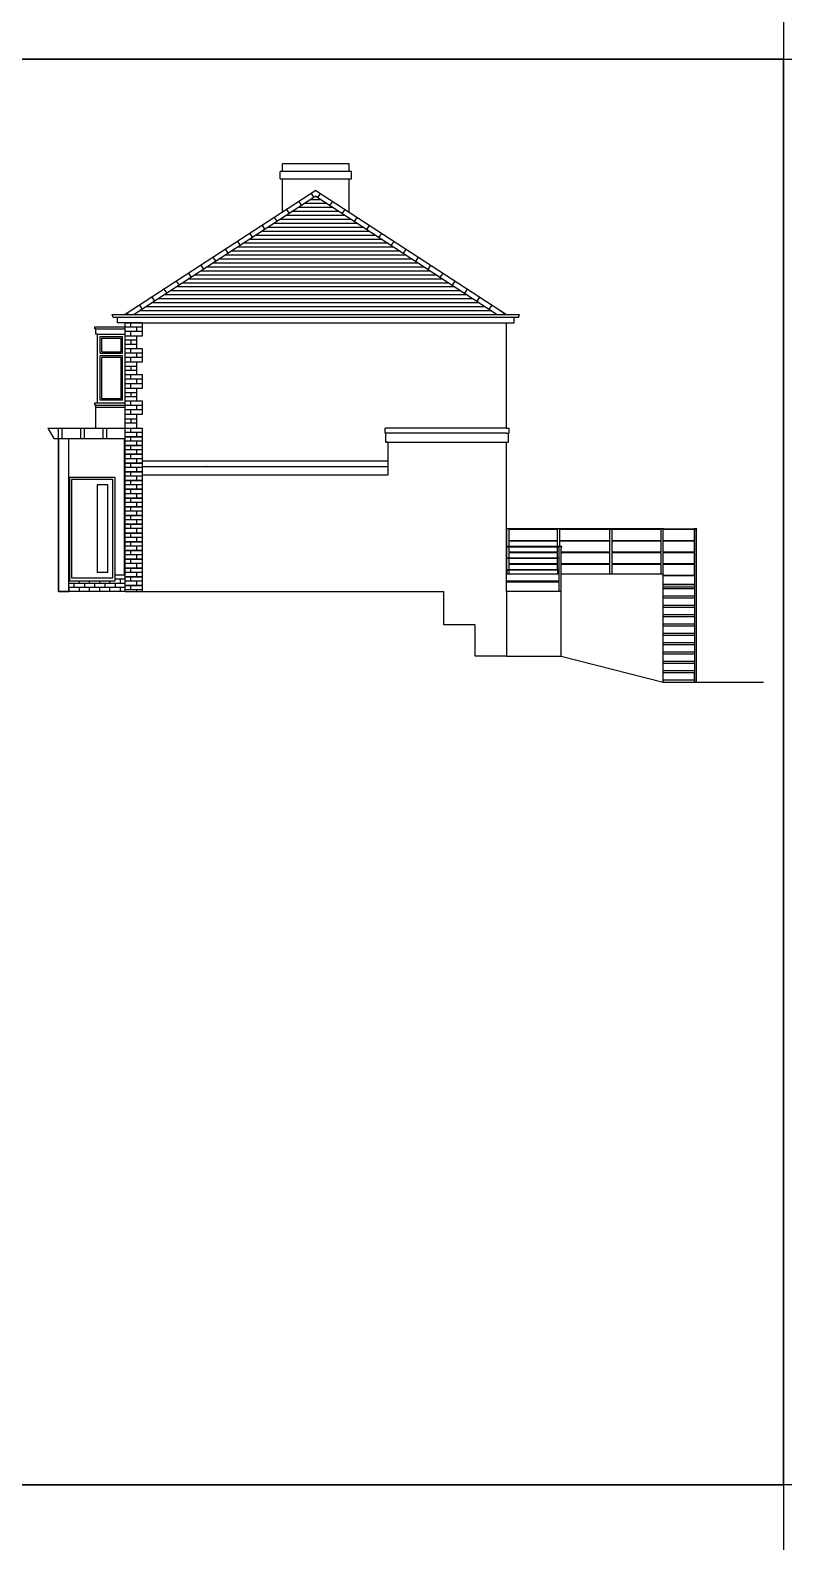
# Model space of a CAD drawing. Header units: millimetres. Extents: x -11841 to 102307, y -68819 to 40378.
# Drawn here: x 14577 to 29005, y -15313 to 13636 of the extents above; entities that cross this region are included whole.
import ezdxf

# ---------------------------------------------------------------- set-up
doc = ezdxf.new("R2010")
doc.units = ezdxf.units.MM
doc.layers.add('A-Walls', color=7, linetype='Continuous')
doc.layers.add('Border', color=7, linetype='Continuous', plot=False)

msp = doc.modelspace()

# ---------------------------------------------------------------- linework, layer by layer
for p, q in [((19406.5, 10932.8), (19406.5, 11077.8)), ((20681.7, 11077.8), (19406.5, 11077.8)), ((20681.7, 10932.8), (20681.7, 11077.8)), ((19361.5, 10787.8), (19361.5, 10932.8)), ((20726.7, 10932.8), (19361.5, 10932.8)), ((19361.5, 10787.8), (20726.7, 10787.8)), ((19406.5, 10152.8), (19406.5, 10787.8)), ((20681.7, 10152.8), (20681.7, 10787.8)), ((20726.7, 10787.8), (20726.7, 10932.8)), ((20044.1, 10567.8), (16395.1, 8192.8)), ((20044.1, 10454.5), (16569.3, 8192.8)), ((19953.6, 10508.9), (20006.9, 10430.2)), ((20044.1, 10567.8), (23693.1, 8192.8)), ((20044.1, 10454.5), (23518.9, 8192.8)), ((20081.3, 10430.3), (20134.5, 10509)), ((19484.3, 10203.5), (19537.5, 10124.8)), ((19605.2, 10168.8), (20483, 10168.8)), ((19718.9, 10356.2), (19772.2, 10277.5)), ((19722, 10244.8), (20366.2, 10244.8)), ((19838.8, 10320.8), (20249.4, 10320.8)), ((19955.5, 10396.8), (20132.7, 10396.8)), ((20315.9, 10277.6), (20369.2, 10356.2)), ((20550.6, 10124.8), (20603.9, 10203.5)), ((19014.9, 9898), (19068.2, 9819.3)), ((19138.2, 9864.8), (20950.1, 9864.8)), ((19249.6, 10050.7), (19302.9, 9972)), ((19254.9, 9940.8), (20833.3, 9940.8)), ((19371.7, 10016.8), (20716.5, 10016.8)), ((19488.5, 10092.8), (20599.7, 10092.8)), ((20785.3, 9972.1), (20838.6, 10050.7)), ((21020, 9819.3), (21073.2, 9898)), ((18545.6, 9592.5), (18598.9, 9513.8)), ((18671.1, 9560.8), (21417.1, 9560.8)), ((18780.3, 9745.2), (18833.5, 9666.6)), ((18787.8, 9636.8), (21300.4, 9636.8)), ((18904.6, 9712.8), (21183.6, 9712.8)), ((19021.4, 9788.8), (21066.8, 9788.8)), ((21254.6, 9666.6), (21307.9, 9745.3)), ((21489.3, 9513.9), (21542.6, 9592.5)), ((18076.3, 9287), (18129.5, 9208.4)), ((18310.9, 9439.8), (18364.2, 9361.1)), ((18320.8, 9332.8), (21767.4, 9332.8)), ((18437.5, 9408.8), (21650.7, 9408.8)), ((18554.3, 9484.8), (21533.9, 9484.8)), ((21724, 9361.1), (21777.2, 9439.8)), ((21958.6, 9208.4), (22011.9, 9287)), ((17606.9, 8981.6), (17660.2, 8902.9)), ((17841.6, 9134.3), (17894.9, 9055.6)), ((17853.7, 9028.8), (22234.5, 9028.8)), ((17970.5, 9104.8), (22117.7, 9104.8)), ((18087.2, 9180.8), (22001, 9180.8)), ((18204, 9256.8), (21884.2, 9256.8)), ((22193.3, 9055.6), (22246.6, 9134.3)), ((22428, 8902.9), (22481.3, 8981.6)), ((17372.3, 8828.8), (17425.5, 8750.2)), ((17386.6, 8724.8), (22701.6, 8724.8)), ((17503.4, 8800.8), (22584.8, 8800.8)), ((17620.2, 8876.8), (22468, 8876.8)), ((17736.9, 8952.8), (22351.3, 8952.8)), ((22662.7, 8750.2), (22715.9, 8828.8)), ((16902.9, 8523.4), (16956.2, 8444.7)), ((16919.6, 8420.8), (23168.6, 8420.8)), ((17036.3, 8496.8), (23051.9, 8496.8)), ((17137.6, 8676.1), (17190.9, 8597.4)), ((17153.1, 8572.8), (22935.1, 8572.8)), ((17269.9, 8648.8), (22818.3, 8648.8)), ((22897.3, 8597.4), (22950.6, 8676.1)), ((23132, 8444.7), (23185.3, 8523.3)), ((16165.1, 8132.8), (16145.1, 8192.8)), ((16145.1, 8192.8), (23943.1, 8192.8)), ((23923.1, 8132.8), (16165.1, 8132.8)), ((16245.1, 8032.8), (16245.1, 8132.8)), ((16433.6, 8217.9), (16450.5, 8192.8)), ((16668.3, 8370.6), (16721.5, 8291.9)), ((16686, 8268.8), (23402.2, 8268.8)), ((16802.8, 8344.8), (23285.4, 8344.8)), ((23366.7, 8291.9), (23419.9, 8370.6)), ((23419.9, 8370.6), (23654.6, 8217.9)), ((23637.7, 8192.8), (23654.6, 8217.9)), ((23843.1, 8032.8), (23843.1, 8132.8)), ((23923.1, 8132.8), (23943.1, 8192.8)), ((15815.1, 7917.8), (15815.1, 7957.8)), ((15815.1, 7957.8), (15835.1, 7957.8)), ((15835.1, 7917.8), (15815.1, 7917.8)), ((15835.1, 7957.8), (16395.1, 7957.8)), ((15835.1, 7817.8), (15835.1, 7917.8)), ((15835.1, 7917.8), (16395.1, 7917.8)), ((15865.1, 7817.8), (15835.1, 7817.8)), ((15865.1, 6497.8), (15865.1, 7817.8)), ((15865.1, 7817.8), (16395.1, 7817.8)), ((16395.1, 8032.8), (16245.1, 8032.8)), ((16395.1, 2887.8), (16395.1, 8032.8)), ((16395.1, 8032.8), (23693.1, 8032.8)), ((23693.1, 6015.8), (23693.1, 8032.8)), ((23693.1, 8032.8), (23843.1, 8032.8)), ((15915.1, 7447.8), (15915.1, 7767.8)), ((15915.1, 7767.8), (16345.1, 7767.8)), ((15945.1, 7477.8), (15945.1, 7737.8)), ((15945.1, 7737.8), (16315.1, 7737.8)), ((16315.1, 7477.8), (16315.1, 7737.8)), ((16345.1, 7447.8), (16345.1, 7767.8)), ((15915.1, 7447.8), (16345.1, 7447.8)), ((15915.1, 6547.8), (15915.1, 7397.8)), ((16345.1, 7397.8), (15915.1, 7397.8)), ((15945.1, 7477.8), (16315.1, 7477.8)), ((15945.1, 6577.8), (15945.1, 7367.8)), ((16315.1, 7367.8), (15945.1, 7367.8)), ((16315.1, 6577.8), (16315.1, 7367.8)), ((16345.1, 6547.8), (16345.1, 7397.8)), ((15815.1, 6457.8), (15815.1, 6497.8)), ((15815.1, 6497.8), (16395.1, 6497.8)), ((15835.1, 6457.8), (15815.1, 6457.8)), ((15835.1, 6417.8), (15835.1, 6457.8)), ((15835.1, 6457.8), (16395.1, 6457.8)), ((15835.1, 6417.8), (16395.1, 6417.8)), ((15835.1, 6015.8), (15835.1, 6417.8)), ((16345.1, 6547.8), (15915.1, 6547.8)), ((16315.1, 6577.8), (15945.1, 6577.8)), ((14915.1, 6015.8), (15030.6, 5815.8)), ((14915.1, 6015.8), (16395.1, 6015.8)), ((15030.6, 5815.8), (16395.1, 5815.8)), ((15115.1, 6015.8), (16395.1, 6015.8)), ((15115.1, 5815.8), (15115.1, 6015.8)), ((15115.1, 2887.8), (15115.1, 5815.8)), ((15115.1, 5815.8), (16395.1, 5815.8)), ((15115.1, 5815.8), (15115.1, 2887.8)), ((15185.1, 5815.8), (15185.1, 6015.8)), ((15315.1, 2887.8), (15315.1, 5815.8)), ((15545.1, 5815.8), (15545.1, 6015.8)), ((15615.1, 5815.8), (15615.1, 6015.8)), ((15975.1, 5815.8), (15975.1, 6015.8)), ((16045.1, 5815.8), (16045.1, 6015.8)), ((16380.1, 3207.8), (16380.1, 5815.8)), ((23693.1, 6015.8), (21373.1, 6015.8)), ((23693.1, 5915.8), (21373.1, 5915.8)), ((23693.1, 6015.8), (23743.1, 6015.8)), ((23693.1, 5915.8), (23743.1, 5915.8)), ((23733.1, 5745.8), (23733.1, 5915.8)), ((23743.1, 6015.8), (23743.1, 5915.8)), ((21383.1, 5745.8), (23693.1, 5745.8)), ((23693.1, 4087.8), (23693.1, 5745.8)), ((23693.1, 5745.8), (23733.1, 5745.8)), ((21423.1, 5381.8), (16722.6, 5381.8)), ((16722.6, 5281.8), (21423.1, 5281.8)), ((17950.1, 5281.8), (17940.1, 5281.8)), ((16200.1, 5068.8), (15330.1, 5068.8)), ((15330.1, 5068.8), (15330.1, 3087.8)), ((15370.1, 5028.8), (15370.1, 3147.8)), ((16160.1, 5028.8), (15370.1, 5028.8)), ((15860.1, 4928.8), (15860.1, 3247.8)), ((16060.1, 4928.8), (15860.1, 4928.8)), ((16060.1, 3247.8), (16060.1, 4928.8)), ((16160.1, 3147.8), (16160.1, 5028.8)), ((16200.1, 3087.8), (16200.1, 5068.8)), ((21423.1, 5111.8), (16722.6, 5111.8)), ((23693.1, 2887.8), (23693.1, 5111.8)), ((23693.1, 4077.8), (23693.1, 4087.8)), ((26703.1, 4087.8), (23693.1, 4087.8)), ((23703.1, 4077.8), (23693.1, 4077.8)), ((23703.1, 3747.8), (23703.1, 4077.8)), ((23743.1, 4077.8), (23743.1, 3865.8)), ((23743.1, 4077.8), (24673.1, 4077.8)), ((24673.1, 3865.8), (24673.1, 4077.8)), ((24713.1, 4077.8), (24713.1, 3865.8)), ((24713.1, 4077.8), (25673.1, 4077.8)), ((24929.6, 4077.8), (26653.1, 4077.8)), ((25673.1, 3865.8), (25673.1, 4077.8)), ((25713.1, 4077.8), (25713.1, 3865.8)), ((26653.1, 4077.8), (26653.1, 3865.8)), ((26693.1, 3227.8), (26693.1, 4077.8)), ((26693.1, 4077.8), (26703.1, 4077.8)), ((26703.1, 4077.8), (26703.1, 4087.8)), ((26703.1, 4087.8), (27343.1, 4087.8)), ((26703.1, 4077.8), (27293.1, 4077.8)), ((27343.1, 4087.8), (27283.1, 4087.8)), ((27283.1, 4077.8), (27293.1, 4077.8)), ((27293.1, 4077.8), (27293.1, 3865.8)), ((27293.1, 3865.8), (27293.1, 4077.8)), ((27333.1, 1147.8), (27333.1, 4077.8)), ((27333.1, 4077.8), (27343.1, 4077.8)), ((27333.1, 4077.8), (27343.1, 4077.8)), ((27343.1, 4077.8), (27343.1, 4087.8)), ((23703.1, 3747.8), (23703.1, 3767.8)), ((23743.1, 3865.8), (24673.1, 3865.8)), ((23743.1, 3855.8), (23743.1, 3787.8)), ((23743.1, 3855.8), (23743.1, 3747.8)), ((23743.1, 3855.8), (24673.1, 3855.8)), ((24673.1, 3747.8), (24673.1, 3855.8)), ((24673.1, 3747.8), (24673.1, 3767.8)), ((24713.1, 3865.8), (25673.1, 3865.8)), ((24713.1, 3855.8), (24713.1, 3747.8)), ((24713.1, 3855.8), (25673.1, 3855.8)), ((24713.1, 3767.8), (24713.1, 3747.8)), ((24929.6, 3865.8), (25673.1, 3865.8)), ((24929.6, 3855.8), (25673.1, 3855.8)), ((25673.1, 3643.8), (25673.1, 3855.8)), ((25713.1, 3865.8), (26653.1, 3865.8)), ((25713.1, 3855.8), (26653.1, 3855.8)), ((25713.1, 3855.8), (25713.1, 3643.8)), ((26543.1, 3865.8), (26653.1, 3865.8)), ((26594.9, 3855.8), (26653.1, 3855.8)), ((26605.4, 3855.8), (26653.1, 3855.8)), ((26609.4, 3865.8), (26653.1, 3865.8)), ((26653.1, 3895.8), (26653.1, 3865.8)), ((26653.1, 3855.8), (26653.1, 3643.8)), ((26693.1, 3865.8), (27293.1, 3865.8)), ((26693.1, 3855.8), (27293.1, 3855.8)), ((27293.1, 3855.8), (27293.1, 3643.8)), ((27293.1, 3643.8), (27293.1, 3855.8)), ((23703.1, 3525.8), (23703.1, 3737.8)), ((23703.1, 3303.8), (23703.1, 3515.8)), ((23743.1, 3737.8), (23743.1, 3643.8)), ((23743.1, 3643.8), (24673.1, 3643.8)), ((23743.1, 3633.8), (23743.1, 3525.8)), ((23743.1, 3633.8), (24673.1, 3633.8)), ((23743.1, 3515.8), (23743.1, 3421.8)), ((24673.1, 3643.8), (24673.1, 3737.8)), ((24673.1, 3525.8), (24673.1, 3633.8)), ((24673.1, 3421.8), (24673.1, 3515.8)), ((24743.1, 3643.8), (25673.1, 3643.8)), ((24743.1, 3633.8), (25673.1, 3633.8)), ((24929.6, 3643.8), (25673.1, 3643.8)), ((24929.6, 3633.8), (25673.1, 3633.8)), ((25673.1, 3421.8), (25673.1, 3633.8)), ((25713.1, 3643.8), (25966.1, 3643.8)), ((25713.1, 3633.8), (25966.1, 3633.8)), ((25713.1, 3633.8), (25713.1, 3421.8)), ((25763.9, 3633.8), (26653.1, 3633.8)), ((25775.8, 3643.8), (26653.1, 3643.8)), ((26653.1, 3633.8), (26653.1, 3421.8)), ((26693.1, 3643.8), (27293.1, 3643.8)), ((26693.1, 3633.8), (27293.1, 3633.8)), ((27293.1, 3633.8), (27293.1, 3421.8)), ((27293.1, 3199.8), (27293.1, 3633.8)), ((16060.1, 3247.8), (15860.1, 3247.8)), ((16380.1, 3207.8), (16395.1, 3207.8)), ((23693.1, 3227.8), (24703.1, 3227.8)), ((23743.1, 3421.8), (24673.1, 3421.8)), ((23743.1, 3411.8), (23743.1, 3303.8)), ((23743.1, 3411.8), (24673.1, 3411.8)), ((24673.1, 3303.8), (24673.1, 3411.8)), ((24743.1, 3421.8), (25673.1, 3421.8)), ((24743.1, 3411.8), (25673.1, 3411.8)), ((24743.1, 3227.8), (26693.1, 3227.8)), ((24929.6, 3421.8), (25506.1, 3421.8)), ((24929.6, 3411.8), (25353.8, 3411.8)), ((25256.1, 3411.8), (25506.1, 3411.8)), ((25256.1, 3227.8), (25470.5, 3227.8)), ((25371.5, 3411.8), (25483.7, 3411.8)), ((25371.5, 3411.8), (25673.1, 3411.8)), ((25386, 3421.8), (25596.1, 3421.8)), ((25485, 3227.8), (25793.7, 3227.8)), ((25511.2, 3421.8), (25673.1, 3421.8)), ((25656.1, 3421.8), (25673.1, 3421.8)), ((25656.1, 3411.8), (25673.1, 3411.8)), ((25673.1, 3227.8), (25673.1, 3411.8)), ((25713.1, 3421.8), (25752.9, 3421.8)), ((25713.1, 3421.8), (26653.1, 3421.8)), ((25713.1, 3411.8), (25738.3, 3411.8)), ((25713.1, 3411.8), (26653.1, 3411.8)), ((25713.1, 3411.8), (25713.1, 3227.8)), ((26653.1, 3411.8), (26653.1, 3227.8)), ((26693.1, 3421.8), (27293.1, 3421.8)), ((26693.1, 3411.8), (27293.1, 3411.8)), ((26693.1, 1147.8), (26693.1, 3227.8)), ((26693.1, 3199.8), (27293.1, 3199.8)), ((26693.1, 3189.8), (27293.1, 3189.8)), ((27293.1, 3411.8), (27293.1, 3199.8)), ((27293.1, 3199.8), (27293.1, 1147.8)), ((27293.1, 3189.8), (27293.1, 3027.8)), ((15330.1, 3087.8), (16200.1, 3087.8)), ((15370.1, 3147.8), (16160.1, 3147.8)), ((26693.1, 3027.8), (27293.1, 3027.8)), ((26693.1, 3017.8), (27293.1, 3017.8)), ((26693.1, 2977.8), (27293.1, 2977.8)), ((27293.1, 2937.8), (26693.1, 2937.8)), ((27293.1, 3017.8), (27293.1, 2977.8)), ((27293.1, 2977.8), (27293.1, 2937.8)), ((16395.1, 2887.8), (15115.1, 2887.8)), ((15115.1, 2887.8), (15315.1, 2887.8)), ((16395.1, 2887.8), (22493.1, 2887.8)), ((22493.1, 2247.8), (22493.1, 2887.8)), ((23693.1, 2887.8), (23693.1, 1647.8)), ((24743.1, 2887.8), (23693.1, 2887.8)), ((24743.1, 1647.8), (24743.1, 2887.8)), ((27293.1, 2798.8), (26693.1, 2798.8)), ((27293.1, 2758.8), (26693.1, 2758.8)), ((27293.1, 2619.8), (26693.1, 2619.8)), ((27293.1, 2579.8), (26693.1, 2579.8)), ((27293.1, 2440.8), (26693.1, 2440.8)), ((27293.1, 2400.8), (26693.1, 2400.8)), ((23093.1, 2247.8), (22493.1, 2247.8)), ((23093.1, 1647.8), (23093.1, 2247.8)), ((27293.1, 2261.8), (26693.1, 2261.8)), ((27293.1, 2221.8), (26693.1, 2221.8)), ((27293.1, 2082.8), (26693.1, 2082.8)), ((27293.1, 2042.8), (26693.1, 2042.8)), ((27293.1, 1903.8), (26693.1, 1903.8)), ((27293.1, 1863.8), (26693.1, 1863.8)), ((23693.1, 1647.8), (23093.1, 1647.8)), ((23693.1, 1647.8), (24743.1, 1647.8)), ((24743.1, 1647.8), (26693.1, 1147.8)), ((27293.1, 1724.8), (26693.1, 1724.8)), ((27293.1, 1684.8), (26693.1, 1684.8)), ((27293.1, 1545.8), (26693.1, 1545.8)), ((27293.1, 1505.8), (26693.1, 1505.8)), ((27293.1, 1366.8), (26693.1, 1366.8)), ((27293.1, 1326.8), (26693.1, 1326.8)), ((27293.1, 1187.8), (26693.1, 1187.8)), ((26693.1, 1187.8), (26693.1, 1147.8)), ((27293.1, 1187.8), (27293.1, 1326.8)), ((27293.1, 1147.8), (27293.1, 1187.8)), ((26693.1, 1147.8), (28618.3, 1147.8))]:
    msp.add_line(p, q)
at = {"ltscale": 0.58}
for p, q in [((16395.1, 6015.8), (16722.6, 6015.8)), ((16395.1, 5848.3), (16722.6, 5848.3)), ((16722.6, 6015.8), (16722.6, 2887.8)), ((21373.1, 5915.8), (21373.1, 6015.8)), ((21383.1, 5915.8), (21373.1, 5915.8)), ((21383.1, 5745.8), (21383.1, 5915.8)), ((16395.1, 5680.9), (16722.6, 5680.9)), ((16395.1, 5513.4), (16722.6, 5513.4)), ((21423.1, 5745.8), (21383.1, 5745.8)), ((21423.1, 5745.8), (21423.1, 5111.8)), ((16395.1, 5345.9), (16722.6, 5345.9)), ((16395.1, 5178.4), (16722.6, 5178.4)), ((16395.1, 5010.9), (16722.6, 5010.9)), ((16395.1, 4843.4), (16722.6, 4843.4)), ((16395.1, 4676), (16722.6, 4676)), ((16395.1, 4508.5), (16722.6, 4508.5)), ((16395.1, 4341), (16722.6, 4341)), ((16395.1, 4173.5), (16722.6, 4173.5)), ((16395.1, 4006), (16722.6, 4006)), ((16395.1, 3838.5), (16722.6, 3838.5)), ((16395.1, 3671.1), (16722.6, 3671.1)), ((16395.1, 3503.6), (16722.6, 3503.6)), ((16395.1, 3336.1), (16722.6, 3336.1)), ((16395.1, 3168.6), (16722.6, 3168.6)), ((16395.1, 3001.1), (16722.6, 3001.1))]:
    msp.add_line(p, q, dxfattribs=at)
at = {"color": 7}
for p, q in [((24753.1, 3747.8), (23693.1, 3747.8)), ((24703.1, 3737.8), (23693.1, 3737.8)), ((24703.1, 3525.8), (23693.1, 3525.8)), ((24703.1, 3515.8), (23693.1, 3515.8)), ((24703.1, 3525.8), (24703.1, 3737.8)), ((24703.1, 3303.8), (24703.1, 3515.8)), ((24743.1, 2887.8), (24743.1, 3737.8)), ((24743.1, 3737.8), (24753.1, 3737.8)), ((24753.1, 3737.8), (24753.1, 3747.8)), ((15315.1, 3207.8), (15330.1, 3207.8)), ((16200.1, 3207.8), (16395.1, 3207.8)), ((24703.1, 3303.8), (23693.1, 3303.8)), ((24703.1, 3293.8), (23693.1, 3293.8)), ((23703.1, 3293.8), (23703.1, 3227.8)), ((23743.1, 3293.8), (23743.1, 3227.8)), ((24673.1, 3293.8), (24673.1, 3227.8)), ((24703.1, 3081.8), (24703.1, 3293.8)), ((15315.1, 3127.8), (15330.1, 3127.8)), ((15315.1, 3047.8), (16395.1, 3047.8)), ((15315.1, 2967.8), (16395.1, 2967.8)), ((15322.6, 2887.8), (15322.6, 2967.8)), ((15420.1, 2967.8), (15420.1, 3047.8)), ((15517.6, 3047.8), (15517.6, 3087.8)), ((15517.6, 2887.8), (15517.6, 2967.8)), ((15615.1, 3047.8), (15615.1, 2967.8)), ((15712.6, 3047.8), (15712.6, 3087.8)), ((15712.6, 2887.8), (15712.6, 2967.8)), ((15810.1, 3047.8), (15810.1, 2967.8)), ((15907.6, 3047.8), (15907.6, 3087.8)), ((15907.6, 2887.8), (15907.6, 2967.8)), ((16005.1, 3047.8), (16005.1, 2967.8)), ((16102.6, 3047.8), (16102.6, 3087.8)), ((16102.6, 2887.8), (16102.6, 2967.8)), ((16200.1, 3127.8), (16395.1, 3127.8)), ((16200.1, 3047.8), (16200.1, 2967.8)), ((16297.6, 3127.8), (16297.6, 3047.8)), ((16297.6, 2967.8), (16297.6, 2887.8)), ((24703.1, 3081.8), (23693.1, 3081.8)), ((23693.1, 3071.8), (24703.1, 3071.8)), ((24703.1, 2887.8), (24703.1, 3071.8))]:
    msp.add_line(p, q, dxfattribs=at)
at = {"layer": 'A-Walls', "color": 7}
for p, q in [((16724.8, 7949.1), (16395.1, 7949.1)), ((16724.8, 7865.3), (16395.1, 7865.3)), ((16505, 7949.1), (16505, 8032.8)), ((16505, 7781.6), (16505, 7865.3)), ((16614.9, 7865.3), (16614.9, 7949.1)), ((16505, 7703.7), (16505, 7620)), ((16505, 7452.5), (16505, 7536.2)), ((16614.9, 7536.2), (16614.9, 7781.6)), ((16724.8, 7452.5), (16395.1, 7452.5)), ((16724.8, 7368.7), (16395.1, 7368.7)), ((16505, 7285), (16505, 7368.7)), ((16614.9, 7368.7), (16614.9, 7452.5)), ((16614.9, 7033.8), (16614.9, 7285)), ((16724.8, 6950), (16395.1, 6950)), ((16505, 7201.3), (16505, 7117.5)), ((16505, 6950), (16505, 7033.8)), ((16614.9, 6866.3), (16614.9, 6950)), ((16724.8, 6866.3), (16395.1, 6866.3)), ((16505, 6782.5), (16505, 6866.3)), ((16505, 6698.8), (16505, 6615.1)), ((16614.9, 6531.3), (16614.9, 6782.5)), ((16724.8, 6447.6), (16395.1, 6447.6)), ((16505, 6447.6), (16505, 6531.3)), ((16614.9, 6363.8), (16614.9, 6447.6)), ((16724.8, 6363.8), (16395.1, 6363.8)), ((16505, 6280.1), (16505, 6363.8)), ((16505, 6196.3), (16505, 6112.6)), ((16614.9, 6015.8), (16614.9, 6280.1)), ((16724.8, 5932.1), (16395.1, 5932.1)), ((16724.8, 5848.3), (16395.1, 5848.3)), ((16505, 5932.1), (16505, 6015.8)), ((16505, 5764.6), (16505, 5848.3)), ((16614.9, 5848.3), (16614.9, 5932.1)), ((16724.8, 5764.6), (16395.1, 5764.6)), ((16724.8, 5680.9), (16395.1, 5680.9)), ((16724.8, 5597.1), (16395.1, 5597.1)), ((16724.8, 5513.4), (16395.1, 5513.4)), ((16505, 5597.1), (16505, 5680.9)), ((16505, 5429.6), (16505, 5513.4)), ((16614.9, 5680.9), (16614.9, 5764.6)), ((16614.9, 5513.4), (16614.9, 5597.1)), ((16724.8, 5429.6), (16395.1, 5429.6)), ((16724.8, 5345.9), (16395.1, 5345.9)), ((16724.8, 5262.2), (16395.1, 5262.2)), ((16505, 5262.2), (16505, 5345.9)), ((16614.9, 5345.9), (16614.9, 5429.6)), ((16614.9, 5178.4), (16614.9, 5262.2)), ((16724.8, 5178.4), (16395.1, 5178.4)), ((16724.8, 5094.7), (16395.1, 5094.7)), ((16724.8, 5010.9), (16395.1, 5010.9)), ((16724.8, 4927.2), (16395.1, 4927.2)), ((16505, 5094.7), (16505, 5178.4)), ((16505, 4927.2), (16505, 5010.9)), ((16614.9, 5010.9), (16614.9, 5094.7)), ((16614.9, 4843.4), (16614.9, 4927.2)), ((16724.8, 4843.4), (16395.1, 4843.4)), ((16724.8, 4759.7), (16395.1, 4759.7)), ((16724.8, 4676), (16395.1, 4676)), ((16505, 4759.7), (16505, 4843.4)), ((16505, 4592.2), (16505, 4676)), ((16614.9, 4676), (16614.9, 4759.7)), ((16724.8, 4592.2), (16395.1, 4592.2)), ((16724.8, 4508.5), (16395.1, 4508.5)), ((16724.8, 4424.7), (16395.1, 4424.7)), ((16505, 4424.7), (16505, 4508.5)), ((16614.9, 4508.5), (16614.9, 4592.2)), ((16614.9, 4341), (16614.9, 4424.7)), ((16724.8, 4341), (16395.1, 4341)), ((16724.8, 4341), (16395.1, 4341)), ((16724.8, 4257.3), (16395.1, 4257.3)), ((16724.8, 4173.5), (16395.1, 4173.5)), ((16724.8, 4173.5), (16395.1, 4173.5)), ((16724.8, 4089.8), (16395.1, 4089.8)), ((16505, 4257.3), (16505, 4341)), ((16505, 4089.8), (16505, 4173.5)), ((16614.9, 4173.5), (16614.9, 4257.3)), ((16614.9, 4006), (16614.9, 4089.8)), ((16724.8, 4006), (16395.1, 4006)), ((16724.8, 4006), (16395.1, 4006)), ((16724.8, 3922.3), (16395.1, 3922.3)), ((16724.8, 3838.5), (16395.1, 3838.5)), ((16724.8, 3838.5), (16395.1, 3838.5)), ((16505, 3922.3), (16505, 4006)), ((16505, 3754.8), (16505, 3838.5)), ((16614.9, 3838.5), (16614.9, 3922.3)), ((16724.8, 3754.8), (16395.1, 3754.8)), ((16724.8, 3671.1), (16395.1, 3671.1)), ((16724.8, 3671.1), (16395.1, 3671.1)), ((16724.8, 3587.3), (16395.1, 3587.3)), ((16724.8, 3503.6), (16395.1, 3503.6)), ((16724.8, 3503.6), (16395.1, 3503.6)), ((16505, 3587.3), (16505, 3671.1)), ((16505, 3419.8), (16505, 3503.6)), ((16614.9, 3671.1), (16614.9, 3754.8)), ((16614.9, 3503.6), (16614.9, 3587.3)), ((16724.8, 3419.8), (16395.1, 3419.8)), ((16724.8, 3336.1), (16395.1, 3336.1)), ((16724.8, 3336.1), (16395.1, 3336.1)), ((16724.8, 3252.3), (16395.1, 3252.3)), ((16505, 3252.3), (16505, 3336.1)), ((16614.9, 3336.1), (16614.9, 3419.8)), ((16614.9, 3168.6), (16614.9, 3252.3)), ((16724.8, 3168.6), (16395.1, 3168.6)), ((16724.8, 3168.6), (16395.1, 3168.6)), ((16724.8, 3084.9), (16395.1, 3084.9)), ((16724.8, 3001.1), (16395.1, 3001.1)), ((16724.8, 3001.1), (16395.1, 3001.1)), ((16724.8, 2917.4), (16395.1, 2917.4)), ((16505, 3084.9), (16505, 3168.6)), ((16505, 2917.4), (16505, 3001.1)), ((16614.9, 3001.1), (16614.9, 3084.9)), ((16614.9, 2887.8), (16614.9, 2917.4))]:
    msp.add_line(p, q, dxfattribs=at)
for points in [[(16395.1, 7781.6), (16724.8, 7781.6), (16724.8, 8032.8), (16395.1, 8032.8)], [(16395.1, 7703.7), (16614.9, 7703.7)], [(16614.9, 7620), (16395.1, 7620)], [(16395.1, 7285), (16724.8, 7285), (16724.8, 7536.2), (16395.1, 7536.2)], [(16395.1, 7201.3), (16614.9, 7201.3)], [(16614.9, 7117.5), (16395.1, 7117.5)], [(16395.1, 6782.5), (16724.8, 6782.5), (16724.8, 7033.8), (16395.1, 7033.8)], [(16395.1, 6698.8), (16614.9, 6698.8)], [(16614.9, 6615.1), (16395.1, 6615.1)], [(16395.1, 6280.1), (16724.8, 6280.1), (16724.8, 6531.3), (16395.1, 6531.3)], [(16395.1, 6196.3), (16614.9, 6196.3)], [(16614.9, 6112.6), (16395.1, 6112.6)]]:
    msp.add_lwpolyline(points, dxfattribs=at)
at = {"layer": 'Border'}
for points in [[(-11841.2, 40377.8), (28999.2, 40377.8), (28999.2, 13078.6), (-11841.2, 13078.6)], [(-11841.2, 13078.6), (28999.2, 13078.6), (28999.2, -14220.6), (-11841.2, -14220.6)], [(28999.2, 13078.6), (69839.5, 13078.6), (69839.5, -14220.6), (28999.2, -14220.6)], [(-11841.2, -14220.6), (28999.2, -14220.6), (28999.2, -41519.8), (-11841.2, -41519.8)]]:
    msp.add_lwpolyline(points, close=True, dxfattribs=at)

doc.saveas('drawing.dxf')
